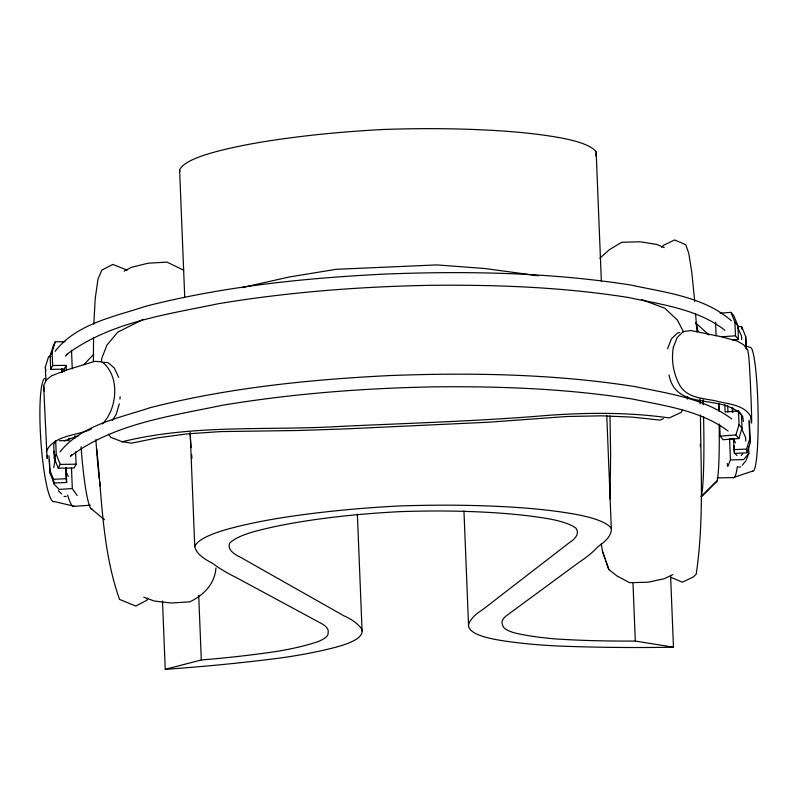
<?xml version="1.0" encoding="UTF-8"?>
<svg xmlns="http://www.w3.org/2000/svg" width="798" height="798" viewBox="0 0 798 798"><rect width="100%" height="100%" fill="white"/><g stroke="black" fill="none" stroke-linecap="round" stroke-linejoin="round"><path stroke-width="1.2" d="M93.376 361.743L93.546 337.484M610.051 498.93L610.64 454.441L609.981 415.898M93.815 324.158L95.201 298.771L97.994 279.101L101.815 270.123L112.807 264.427L127.221 270.143M119.949 399.09L120.119 396.716M101.366 362.043L101.795 358.342L106.962 345.025L117.845 332.098L143.281 319.34M687.357 399.1L687.706 396.636M53.775 467.688L55.421 457.862M215.949 568.026C214.802 583.907 203.62 595.328 189.774 601.862L170.902 602.999L154.064 600.974L143.75 597.213M119.341 403.838L116.099 414.561L112.269 420.536M738.509 410.99L741.472 414.601L742.02 428.137L738.858 438.551L735.896 434.95L739.058 424.536L738.509 410.99L725.143 411.987L724.843 404.586M45.895 380.546L45.356 366.99L48.558 356.686L50.863 356.586M50.693 369.354L52.648 365.534L66.124 365.364L64.169 369.175L50.693 369.354L50.144 355.818L53.336 345.614L55.291 341.793L65.057 341.674M50.144 355.818L52.109 351.998L55.291 341.793M733.452 438.481L734.409 453.384L747.058 452.825L746.559 449.084L749.761 438.77L749.013 420.287M747.058 452.825L750.27 442.521L749.422 421.563M667.587 348.646L671.467 338.791L677.632 332.916L679.786 332.626M727.946 466.182L730.439 459.857L729.591 438.8L733.97 438.72M746.369 459.668L748.863 453.344L748.604 446.8M147.72 598.101L146.772 600.345L135.78 606.041L119.53 599.398C102.483 551.298 101.945 499.109 96.758 448.795M47.321 455.309A33.606 0.589 87.5 0 1 47.072 457.922L43.631 385.574L46.344 379.968L51.571 375.808L66.244 370.112L94.613 361.364L101.835 361.733C120.368 375.489 117.515 408.945 102.284 424.007M46.284 451.538C53.855 434.83 76.658 435.927 91.311 429.115M54.264 458.102L56.219 454.291L55.68 440.745L53.715 444.566L54.264 458.102L58.264 468.217L74.134 468.007L76.089 464.187L75.591 451.808M58.264 468.217L60.219 464.396L56.219 454.291M682.42 410.282L681.163 412.416L669.273 417.923C624.495 411.598 579.069 412.526 534.121 416.506C470.281 421.344 406.282 423.369 342.332 426.302C268.986 430.89 194.253 423.838 122.254 441.763L110.673 437.274L108.648 434.242M55.112 351.359C76.458 323.499 114.583 316.726 146.054 306.153C224.308 286.233 305.026 278.033 385.514 274.033C467.359 270.921 549.742 272.337 630.799 285.026C665.163 292.567 703.966 296.666 731.367 320.756M65.526 356.187L66.992 354.262M59.95 451.907C81.576 424.905 118.962 418.112 150.134 407.688C228.388 387.778 309.105 379.579 389.594 375.569C471.438 372.466 553.832 373.883 634.889 386.571C667.966 393.514 704.115 398.192 731.806 419M741.282 455.498L742.729 453.753M748.863 453.344L743.646 459.608L730.439 459.857M742.23 465.194L745.96 460.715M71.86 454.601L70.443 456.296C113.984 423.578 170.423 416.187 222.343 405.264C292.377 393.663 363.309 388.187 434.252 386.86C500.466 386.162 566.919 388.656 632.405 399.02C665.063 405.873 700.764 410.501 728.105 431.05M83.82 364.716L93.805 354.172M701.412 496.565L715.836 482.122A72.179 4.688 88.4 0 0 719.158 423.938M717.023 480.985L701.173 496.875A87.93 5.706 88.4 0 0 703.567 416.746M599.877 258.193L609.433 249.674L621.732 242.273L640.186 241.784L656.515 244.388L664.215 247.589M661.542 247.24L663.607 245.265L674.569 239.949L685.771 244.677L688.774 253.355L691.836 272.776L694.749 301.594M66.364 354.751C109.895 322.033 166.343 314.641 218.253 303.729C288.287 292.128 359.23 286.652 430.172 285.315C496.376 284.627 562.829 287.11 628.315 297.474C661.273 304.517 697.681 308.916 724.923 330.322M124.059 271.13L131.63 267.26L148.049 263.23L166.922 262.093L183.73 270.203M663.417 418.591L660.285 420.117L632.475 417.135L601.702 415.828L566.959 416.506L487.937 422.252L344.407 428.955L298.731 430.491L220.787 431.588L186.971 433.903L157.685 437.823L131.73 443.149L122.254 441.763M672.844 574.62L664.225 578.74L648.036 582.211L629.572 582.69L616.954 575.947L608.814 569.513L602.43 551.179L601.283 543.887M64.219 440.895L78.573 435.738M717.252 477.902L733.232 477.603L752.474 471.129M241.924 287.629L288.996 277.046L336.018 269.315L436.835 264.916L484.815 268.507L538.121 275.759M162.493 600.994L165.246 669.342L201.305 659.956A256.727 48.339 -2.3 0 0 278.861 651.078A143.48 27.012 -2.3 0 0 311.878 643.577L317.843 641.682A91.052 17.147 -2.3 0 0 328.068 632.654A141.406 26.623 -2.3 0 0 321.813 623.737L235.839 577.333A720.594 135.68 -2.3 0 1 213.435 563.957L211.251 562.58A306.402 57.695 -2.3 0 1 194.762 546.63L190.163 432.317M720.075 313.165L730.968 312.357L733.931 315.958L737.901 325.843L738.449 339.389L732.374 339.838M722.12 336.776L735.487 335.778L738.449 339.389M719.706 424.975L720.155 436.127L735.896 434.95M738.858 438.551L723.118 439.728L720.155 436.127M77.177 495.578L72.309 488.536L59.192 489.433L53.516 483.648L53.386 480.376M64.059 496.476L66.254 496.326M54.314 501.553L74.503 506.301L90.284 505.234M738.17 326.631L741.621 326.482L745.641 336.477L746.499 348.856M49.466 469.284L53.486 479.279L66.144 478.73L66.643 482.481L53.995 483.029L49.975 473.034L48.917 455.728M733.901 449.633L746.559 449.084M738.529 467.03L740.734 466.99M59.351 440.696L69.147 440.576L69.047 438.102M60.219 464.396L76.089 464.187M103.082 362.332L107.9 362.581L114.224 367.918L118.693 377.404M606.759 415.409L611.308 528.485A306.402 57.695 -2.3 0 1 599.298 545.662L597.512 547.219A720.594 135.68 -2.3 0 1 578.969 562.381L506.471 615.697A141.406 26.623 -2.3 0 0 502.69 625.043A91.052 17.147 -2.3 0 0 515.229 633.083L521.633 634.43A143.48 27.012 -2.3 0 0 556.276 638.989A256.727 48.339 -2.3 0 0 635.308 641.053L673.472 647.198L670.619 576.365M746.3 346.212L750.858 347.569A61.925 6.364 88.8 0 1 758.1 413.623A61.925 6.364 88.8 0 1 752.474 471.119M641.592 299.549L664.864 308.257L677.452 320.168L683.477 331.908M671.258 577.493L682.46 582.221L693.422 576.904L696.175 574.271C704.065 521.663 700.744 468.047 700.474 415.04M90.673 508.276L104.468 519.678M708.973 334.941L695.676 322.891A87.93 5.706 88.4 0 1 697.981 331.36M58.374 490.68L61.616 493.992M735.407 453.962L736.993 455.628M730.968 312.357L734.938 322.242L737.901 325.843M739.058 424.536L742.02 428.137M737.721 327.489L741.522 335.998L741.661 339.619M741.801 429.035L745.601 437.543L745.751 441.164M733.571 438.701L735.417 442.82M65.985 471.339L68.279 476.466M669.033 374.94C676.155 412.676 724.045 392.426 742.729 416.566L743.397 421.494M602.43 551.179L605.074 558.8M605.981 561.323L608.814 569.513M741.751 327.419L742 329.295M749.761 438.77L750.27 442.521M45.356 366.99L45.855 370.741M54.074 451.419L54.743 456.346M53.486 479.279L53.995 483.029M43.631 385.574L44.289 390.89M191.081 447.488L190.173 434.192M191.66 454.67L191.949 458.261M695.597 313.674L696.883 331.808M745.641 336.477L746.14 348.806M734.938 322.242L735.487 335.778M732.564 407.559L732.764 412.516M734.11 445.952L734.409 453.384M732.215 407.529L732.414 412.476M727.716 405.723L727.956 411.898M727.377 463.538L727.477 466.002M715.577 322.192L716.125 335.818M718.868 403.928L719.168 411.359M632.964 582.65L635.308 641.053M184.717 296.866L179.62 170.124A156.847 29.536 -2.3 0 1 211.58 152.907A218.592 41.157 -2.3 0 1 289.415 137.974L290.352 137.835A250.482 47.162 -2.3 0 1 383.629 129.476A250.482 47.162 -2.3 0 1 478.052 129.655L479.009 129.715A218.592 41.157 -2.3 0 1 559.947 137.735A156.847 29.536 -2.3 0 1 596.166 151.969L601.363 281.205M463.947 510.9L468.546 625.223M357.374 514.171L362.073 630.979M198.712 595.348L201.305 659.956M71.511 350.262L72.259 368.836M74.942 435.708L75.042 438.182M71.471 467.478L72.309 488.536M66.124 365.364L66.324 370.292M64.169 369.175L64.269 371.649M62.064 368.546L62.214 372.267M66.044 467.618L66.643 482.481M61.705 368.516L61.855 372.227M65.695 467.588L66.144 478.73M52.109 351.998L52.648 365.534M49.426 459.478L49.975 473.034M699.966 398.92L700.125 403.878M611.308 528.485A156.847 29.536 -2.3 0 0 575.099 514.241A218.592 41.157 -2.3 0 0 494.152 506.221L493.194 506.171A250.482 47.162 -2.3 0 0 398.771 505.992A250.482 47.162 -2.3 0 0 305.504 514.351L304.567 514.481A218.592 41.157 -2.3 0 0 226.722 529.423A156.847 29.536 -2.3 0 0 194.762 546.63M596.166 151.969A306.402 57.695 -2.3 0 1 595.727 155.839M673.472 647.198A432.037 81.346 -2.3 0 1 556.715 645.961A189.984 35.77 -2.3 0 1 500.416 640.345A114.164 21.496 -2.3 0 1 473.982 632.595A147.401 27.75 -2.3 0 1 470.551 620.674A274.821 51.74 -2.3 0 1 482.501 609.772L569.134 542.83A179.59 33.815 -2.3 0 0 575.976 528.256A131.091 24.678 -2.3 0 0 551.149 519.239A204.358 38.474 -2.3 0 0 399.539 511.668A204.358 38.474 -2.3 0 0 251.739 532.286A131.091 24.678 -2.3 0 0 229.625 543.348A179.59 33.815 -2.3 0 0 240.308 557.164L343.908 615.807A274.821 51.74 -2.3 0 1 358.651 625.542A147.401 27.75 -2.3 0 1 358.472 637.632A114.164 21.496 -2.3 0 1 334.432 647.577A189.984 35.77 -2.3 0 1 280.298 658.011A432.037 81.346 -2.3 0 1 165.246 669.342M179.959 171.39A306.402 57.695 -2.3 0 1 179.62 170.124M703.068 399.798A87.93 5.706 88.4 0 1 703.228 404.636M718.659 403.399A72.179 4.688 88.4 0 1 718.878 410.511M700.335 444.187A154.722 10.045 88.4 0 1 700.365 446.671M737.352 466.431A68.049 6.992 88.8 0 1 733.232 477.583M92.658 509.274A72.189 7.362 86.6 0 1 81.067 446.75M100.209 486.062A87.93 8.968 86.6 0 1 99.65 481.533M99.371 479.189A87.93 8.968 86.6 0 1 95.89 439.618M54.314 501.553A61.935 8.708 86.1 0 1 41.167 444.875A61.935 8.708 86.1 0 1 44.768 378.342M74.503 506.301A68.069 9.566 86.1 0 1 67.66 495.069M673.342 347.28C671.178 359.838 673.253 372.766 679.108 384.077C685.901 397.793 702.09 398.192 715.207 400.756C727.357 404.187 743.078 404.047 750.459 416.017L751.387 422.391A33.606 0.589 87.5 0 0 750.918 395.708A33.606 0.589 87.5 0 0 748.733 356.427L747.806 350.053L743.606 344.736L737.332 341.085L721.302 336.726L690.908 330.542L683.397 331.549L677.233 337.434L673.342 347.28"/></g></svg>
